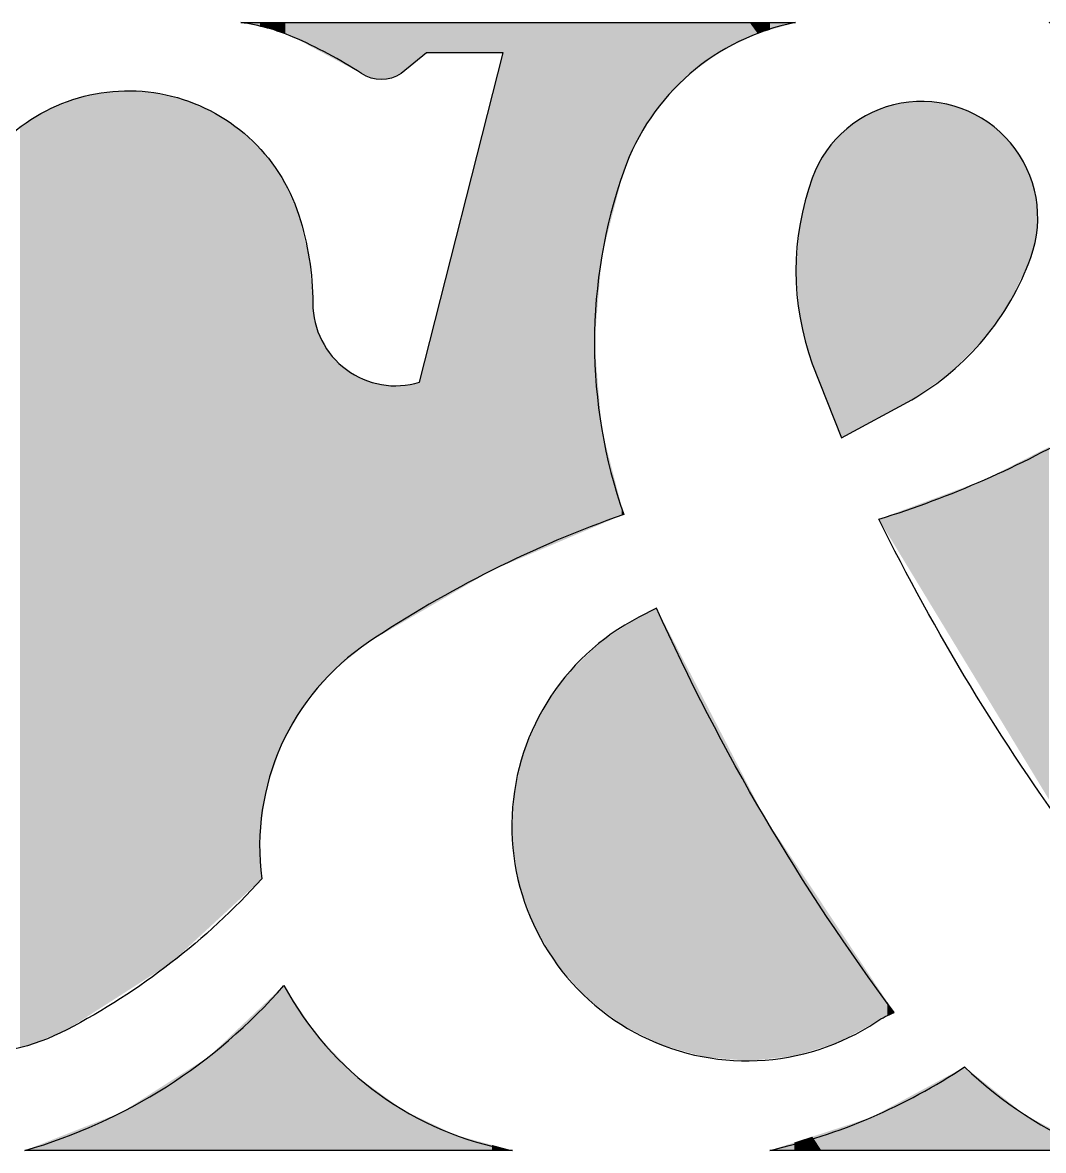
# Paper-space layout 'Layout1' of a CAD drawing. Extents: x 318 to 527, y 161 to 458.
# Drawn here: x 421.82 to 426.69, y 187.65 to 193.03 of the extents above; entities that cross this region are included whole.
import ezdxf
from ezdxf.enums import TextEntityAlignment as Align

# ---------------------------------------------------------------- set-up
doc = ezdxf.new("R2010")
doc.units = 0
doc.header["$LTSCALE"] = 10
doc.layers.get('0').update_dxf_attribs({"linetype": 'CONTINUOUS'})
doc.layers.add('ARQ-FLH', color=4, linetype='CONTINUOUS')
doc.styles.add('ARIAL', font='ARIAL.TTF')
doc.styles.add('ARIAL_BOLD', font='ARIALBD.TTF')
doc.styles.add('ROMANS', font='ROMANS.shx', dxfattribs={"width": 0.9})

# ---------------------------------------------------------------- blocks, each defined once
blk = doc.blocks.new('*U70')
at = {"layer": 'ARQ-FLH', "color": 251}
for points in [[(-104.5889, 32.3885), (-104.5937, 32.3895), (-104.5889, 32.3895)], [(-104.5889, 32.3885), (-104.5889, 32.3895), (-104.5032, 32.3707)], [(-104.5032, 32.3707), (-104.5889, 32.3895), (-104.5032, 32.3895)], [(-104.5032, 32.3707), (-104.5032, 32.3895), (-104.4945, 32.3689)], [(-104.4945, 32.3689), (-104.5032, 32.3895), (-104.4945, 32.3895)], [(-104.4945, 32.3689), (-104.4945, 32.3895), (-104.4736, 32.3646)], [(-104.4736, 32.3646), (-104.4945, 32.3895), (-104.4736, 32.3895)], [(-104.4736, 32.3646), (-104.4736, 32.3895), (-104.4718, 32.3642)], [(-104.4718, 32.3642), (-104.4736, 32.3895), (-104.4718, 32.3895)], [(-104.4718, 32.3642), (-104.4718, 32.3895), (-104.467, 32.3632)], [(-104.467, 32.3632), (-104.4718, 32.3895), (-104.467, 32.3895)], [(-104.467, 32.3632), (-104.467, 32.3895), (-104.4014, 32.3402)], [(-104.4014, 32.3402), (-104.467, 32.3895), (-104.4014, 32.3895)], [(-104.4014, 32.3402), (-104.4014, 32.3895), (-104.3891, 32.3359)], [(-104.3891, 32.3359), (-104.4014, 32.3895), (-104.3891, 32.3895)], [(-104.3891, 32.3359), (-104.3891, 32.3895), (-104.3821, 32.3335)], [(-104.3821, 32.3335), (-104.3891, 32.3895), (-104.3821, 32.3895)], [(-104.3821, 32.3335), (-104.3821, 32.3895), (-104.3449, 32.3205)], [(-104.3449, 32.3205), (-104.3821, 32.3895), (-104.3449, 32.3895)], [(-104.3449, 32.3205), (-104.3449, 32.3895), (-104.3178, 32.306)], [(-104.3178, 32.306), (-104.3449, 32.3895), (-104.3178, 32.3895)], [(-104.3178, 32.306), (-104.3178, 32.3895), (-104.2942, 32.2934)], [(-104.2942, 32.2934), (-104.3178, 32.3895), (-104.2942, 32.3895)], [(-104.2942, 32.2934), (-104.2942, 32.3895), (-104.2683, 32.2796)], [(-104.2683, 32.2796), (-104.2942, 32.3895), (-104.2683, 32.3895)], [(-104.2683, 32.2796), (-104.2683, 32.3895), (-104.2512, 32.2704)], [(-104.2512, 32.2704), (-104.2683, 32.3895), (-104.2512, 32.3895)], [(-104.2512, 32.2704), (-104.2512, 32.3895), (-104.2442, 32.2667)], [(-104.2442, 32.2667), (-104.2512, 32.3895), (-104.2442, 32.3895)], [(-104.2442, 32.2667), (-104.2442, 32.3895), (-104.2362, 32.2624)], [(-104.2362, 32.2624), (-104.2442, 32.3895), (-104.2362, 32.3895)], [(-104.2362, 32.2624), (-104.2362, 32.3895), (-104.2238, 32.2557)], [(-104.2238, 32.2557), (-104.2362, 32.3895), (-104.2238, 32.3895)], [(-104.2238, 32.2557), (-104.2238, 32.3895), (-104.1906, 32.238)], [(-104.1906, 32.238), (-104.2238, 32.3895), (-104.1906, 32.3895)], [(-104.1906, 32.238), (-104.1906, 32.3895), (-104.1541, 32.2185)], [(-104.1541, 32.2185), (-104.1906, 32.3895), (-104.1541, 32.3895)], [(-104.1541, 32.2185), (-104.1541, 32.3895), (-104.146, 32.2142)], [(-104.146, 32.2142), (-104.1541, 32.3895), (-104.146, 32.3895)], [(-104.146, 32.2142), (-104.146, 32.3895), (-104.0913, 32.1849)], [(-104.0913, 32.1849), (-104.146, 32.3895), (-104.0913, 32.3895)], [(-104.0913, 32.1849), (-104.0913, 32.3895), (-104.044, 32.1597)], [(-104.044, 32.1597), (-104.0913, 32.3895), (-104.044, 32.3895)], [(-104.044, 32.1597), (-104.044, 32.3895), (-104.0286, 32.1514)], [(-104.0286, 32.1514), (-104.044, 32.3895), (-104.0286, 32.3895)], [(-104.0286, 32.1514), (-104.0286, 32.3895), (-104.0189, 32.1462)], [(-104.0189, 32.1462), (-104.0286, 32.3895), (-104.0189, 32.3895)], [(-104.0189, 32.1462), (-104.0189, 32.3895), (-103.9896, 32.1309)], [(-103.9896, 32.1309), (-104.0189, 32.3895), (-103.9896, 32.3895)], [(-103.9896, 32.1309), (-103.9896, 32.3895), (-103.9858, 32.1298)], [(-103.9858, 32.1298), (-103.9896, 32.3895), (-103.9858, 32.3895)], [(-103.9858, 32.1298), (-103.9858, 32.3895), (-103.9599, 32.122)], [(-103.9599, 32.122), (-103.9858, 32.3895), (-103.9599, 32.3895)], [(-103.9599, 32.122), (-103.9599, 32.3895), (-103.9578, 32.1214)], [(-103.9578, 32.1214), (-103.9599, 32.3895), (-103.9578, 32.3895)], [(-103.9578, 32.1214), (-103.9578, 32.3895), (-103.9249, 32.1182)], [(-103.9249, 32.1182), (-103.9578, 32.3895), (-103.9249, 32.3895)], [(-103.9249, 32.1182), (-103.9249, 32.3895), (-103.8919, 32.1214)], [(-103.8919, 32.1214), (-103.9249, 32.3895), (-103.8919, 32.3895)], [(-103.8919, 32.1214), (-103.8919, 32.3895), (-103.8877, 32.1227)], [(-103.8877, 32.1227), (-103.8919, 32.3895), (-103.8877, 32.3895)], [(-103.8877, 32.1227), (-103.8877, 32.3895), (-103.8602, 32.1309)], [(-103.8602, 32.1309), (-103.8877, 32.3895), (-103.8602, 32.3895)], [(-103.8602, 32.1309), (-103.8602, 32.3895), (-103.8309, 32.1462)], [(-103.8309, 32.1462), (-103.8602, 32.3895), (-103.8309, 32.3895)], [(-103.8309, 32.1462), (-103.8309, 32.3895), (-103.8189, 32.1561)], [(-103.8189, 32.1561), (-103.8309, 32.3895), (-103.8189, 32.3895)], [(-103.8189, 32.1561), (-103.8189, 32.3895), (-103.8144, 32.1598)], [(-103.8144, 32.1598), (-103.8189, 32.3895), (-103.8144, 32.3895)], [(-103.8144, 32.1598), (-103.8144, 32.3895), (-103.7426, 32.2187)], [(-103.7426, 32.2187), (-103.8144, 32.3895), (-103.7426, 32.3895)], [(-103.7426, 32.2187), (-103.7426, 32.3895), (-103.7095, 32.2459)], [(-103.7095, 32.2459), (-103.7426, 32.3895), (-103.7095, 32.3895)], [(-103.7095, 32.2459), (-103.7095, 32.3895), (-103.5681, 32.2459)], [(-103.5681, 32.2459), (-103.7095, 32.3895), (-103.5681, 32.3895)], [(-103.5681, 32.2459), (-103.5681, 32.3895), (-103.397, 32.2459)], [(-103.397, 32.2459), (-103.5681, 32.3895), (-103.397, 32.3895)], [(-103.397, 32.2459), (-103.397, 32.3895), (-103.3444, 32.2459)], [(-103.3444, 32.2459), (-103.397, 32.3895), (-103.3444, 32.3895)], [(-103.3444, 29.8024), (-103.3444, 32.3895), (-103.3012, 29.8207)], [(-103.3012, 29.8207), (-103.3444, 32.3895), (-103.3012, 32.3895)], [(-103.3012, 29.8207), (-103.3012, 32.3895), (-103.2999, 29.8212)], [(-103.2999, 29.8212), (-103.3012, 32.3895), (-103.2999, 32.3895)], [(-103.2999, 29.8212), (-103.2999, 32.3895), (-103.2923, 29.8244)], [(-103.2923, 29.8244), (-103.2999, 32.3895), (-103.2923, 32.3895)], [(-103.2923, 29.8244), (-103.2923, 32.3895), (-103.2694, 29.8341)], [(-103.2694, 29.8341), (-103.2923, 32.3895), (-103.2694, 32.3895)], [(-103.2694, 29.8341), (-103.2694, 32.3895), (-103.2429, 29.8454)], [(-103.2429, 29.8454), (-103.2694, 32.3895), (-103.2429, 32.3895)], [(-103.2429, 29.8454), (-103.2429, 32.3895), (-103.198, 29.8643)], [(-103.198, 29.8643), (-103.2429, 32.3895), (-103.198, 32.3895)], [(-103.198, 29.8643), (-103.198, 32.3895), (-103.1549, 29.8826)], [(-103.1549, 29.8826), (-103.198, 32.3895), (-103.1549, 32.3895)], [(-103.1549, 29.8826), (-103.1549, 32.3895), (-103.0897, 29.9102)], [(-103.0897, 29.9102), (-103.1549, 32.3895), (-103.0897, 32.3895)], [(-103.0897, 29.9102), (-103.0897, 32.3895), (-103.0315, 29.9349)], [(-103.0315, 29.9349), (-103.0897, 32.3895), (-103.0315, 32.3895)], [(-103.0315, 29.9349), (-103.0315, 32.3895), (-102.9482, 29.9701)], [(-102.9482, 29.9701), (-103.0315, 32.3895), (-102.9482, 32.3895)], [(-102.9482, 29.9701), (-102.9482, 32.3895), (-102.9089, 29.9868)], [(-102.9089, 29.9868), (-102.9482, 32.3895), (-102.9089, 32.3895)], [(-102.9089, 30.8638), (-102.9089, 32.3895), (-102.8771, 31.2394)], [(-102.8771, 31.2394), (-102.9089, 32.3895), (-102.8771, 32.3895)], [(-102.8771, 31.2394), (-102.8771, 32.3895), (-102.8738, 31.2788)], [(-102.8738, 31.2788), (-102.8771, 32.3895), (-102.8738, 32.3895)], [(-102.8738, 31.2788), (-102.8738, 32.3895), (-102.779, 31.6457)], [(-102.779, 31.6457), (-102.8738, 32.3895), (-102.779, 32.3895)], [(-102.779, 31.6457), (-102.779, 32.3895), (-102.7696, 31.6819)], [(-102.7696, 31.6819), (-102.779, 32.3895), (-102.7696, 32.3895)], [(-102.7696, 31.6819), (-102.7696, 32.3895), (-102.6975, 31.8415)], [(-102.6975, 31.8415), (-102.7696, 32.3895), (-102.6975, 32.3895)], [(-102.6975, 31.8415), (-102.6975, 32.3895), (-102.6919, 31.8538)], [(-102.6919, 31.8538), (-102.6975, 32.3895), (-102.6919, 32.3895)], [(-102.6919, 31.8538), (-102.6919, 32.3895), (-102.6133, 31.9693)], [(-102.6133, 31.9693), (-102.6919, 32.3895), (-102.6133, 32.3895)], [(-102.6133, 31.9693), (-102.6133, 32.3895), (-102.5879, 32.0065)], [(-102.5879, 32.0065), (-102.6133, 32.3895), (-102.5879, 32.3895)], [(-102.5879, 32.0065), (-102.5879, 32.3895), (-102.5858, 32.0097)], [(-102.5858, 32.0097), (-102.5879, 32.3895), (-102.5858, 32.3895)], [(-102.5858, 32.0097), (-102.5858, 32.3895), (-102.4542, 32.1449)], [(-102.4542, 32.1449), (-102.5858, 32.3895), (-102.4542, 32.3895)], [(-102.4542, 32.1449), (-102.4542, 32.3895), (-102.3822, 32.197)], [(-102.3822, 32.197), (-102.4542, 32.3895), (-102.3822, 32.3895)], [(-102.3822, 32.197), (-102.3822, 32.3895), (-102.3013, 32.2554)], [(-102.3013, 32.2554), (-102.3822, 32.3895), (-102.3013, 32.3895)], [(-102.3013, 32.2554), (-102.3013, 32.3895), (-102.1692, 32.3195)], [(-102.1692, 32.3195), (-102.3013, 32.3895), (-102.1692, 32.3895)], [(-102.1692, 32.3195), (-102.1692, 32.3895), (-102.1316, 32.3377)], [(-102.1316, 32.3377), (-102.1692, 32.3895), (-102.1316, 32.3895)], [(-102.1316, 32.3377), (-102.1316, 32.3895), (-102.0992, 32.3469)], [(-102.0992, 32.3469), (-102.1316, 32.3895), (-102.0992, 32.3895)], [(-102.0992, 32.3469), (-102.0992, 32.3895), (-102.0729, 32.3544)], [(-102.0729, 32.3544), (-102.0992, 32.3895), (-102.0729, 32.3895)], [(-102.0729, 32.3544), (-102.0729, 32.3895), (-101.9567, 32.3876)], [(-101.9567, 32.3876), (-102.0729, 32.3895), (-101.9567, 32.3895)], [(-101.9567, 32.3876), (-101.9567, 32.3895), (-101.9502, 32.3895)], [(-103.3444, 29.8024), (-103.397, 32.0387), (-103.3444, 32.2459)], [(-105.3555, 27.6347), (-105.4235, 32.0086), (-105.3555, 32.0343)], [(-105.1953, 27.7375), (-105.3555, 32.0343), (-105.1953, 32.062)], [(-105.3555, 27.6347), (-105.3555, 32.0343), (-105.1953, 27.7375)], [(-105.1953, 27.7375), (-105.1953, 32.062), (-105.1637, 27.7577)], [(-105.1637, 27.7577), (-105.1953, 32.062), (-105.1637, 32.0613)], [(-105.1637, 27.7577), (-105.1637, 32.0613), (-105.0326, 27.8418)], [(-105.0326, 27.8418), (-105.1637, 32.0613), (-105.0326, 32.0587)], [(-105.0326, 27.8418), (-105.0326, 32.0587), (-104.9273, 27.9093)], [(-104.9273, 27.9093), (-105.0326, 32.0587), (-104.9273, 32.0362)], [(-104.9273, 27.9093), (-104.9273, 32.0362), (-104.8736, 27.959)], [(-104.8736, 27.959), (-104.9273, 32.0362), (-104.8736, 32.0247)], [(-103.397, 29.7801), (-103.5681, 31.3639), (-103.397, 32.0387)], [(-103.397, 29.7801), (-103.397, 32.0387), (-103.3444, 29.8024)], [(-105.5077, 27.5565), (-105.6033, 31.918), (-105.5077, 31.9768)], [(-105.4235, 27.5911), (-105.5077, 31.9768), (-105.4235, 32.0086)], [(-105.5077, 27.5565), (-105.5077, 31.9768), (-105.4235, 27.5911)], [(-105.4235, 27.5911), (-105.4235, 32.0086), (-105.3555, 27.6347)], [(-104.8736, 27.959), (-104.8736, 32.0247), (-104.7473, 28.0758)], [(-104.7473, 28.0758), (-104.8736, 32.0247), (-104.7473, 31.9711)], [(-101.5231, 30.5234), (-101.564, 31.9683), (-101.5231, 31.9851)], [(-101.5132, 30.5288), (-101.5231, 31.9851), (-101.5132, 31.9892)], [(-101.5231, 30.5234), (-101.5231, 31.9851), (-101.5132, 30.5288)], [(-101.48, 30.5469), (-101.5132, 31.9892), (-101.48, 31.9962)], [(-101.5132, 30.5288), (-101.5132, 31.9892), (-101.48, 30.5469)], [(-101.4131, 30.5832), (-101.48, 31.9962), (-101.4131, 32.0102)], [(-101.48, 30.5469), (-101.48, 31.9962), (-101.4131, 30.5832)], [(-101.3966, 30.5922), (-101.4131, 32.0102), (-101.3966, 32.0105)], [(-101.4131, 30.5832), (-101.4131, 32.0102), (-101.3966, 30.5922)], [(-101.3109, 30.6525), (-101.3966, 32.0105), (-101.3109, 32.0124)], [(-101.3966, 30.5922), (-101.3966, 32.0105), (-101.3109, 30.6525)], [(-101.3109, 30.6525), (-101.3109, 32.0124), (-101.2123, 30.722)], [(-101.2123, 30.722), (-101.3109, 32.0124), (-101.2123, 31.9961)], [(-101.2123, 30.722), (-101.2123, 31.9961), (-101.2101, 30.7242)], [(-101.2101, 30.7242), (-101.2123, 31.9961), (-101.2101, 31.9958)], [(-101.2101, 30.7242), (-101.2101, 31.9958), (-101.1448, 30.7898)], [(-101.1448, 30.7898), (-101.2101, 31.9958), (-101.1448, 31.9721)], [(-104.7473, 28.0758), (-104.7473, 31.9711), (-104.7239, 28.0974)], [(-104.7239, 28.0974), (-104.7473, 31.9711), (-104.7239, 31.9611)], [(-104.7239, 28.0974), (-104.7239, 31.9611), (-104.5937, 28.2178)], [(-104.5937, 28.2178), (-104.7239, 31.9611), (-104.5937, 31.8736)], [(-101.6077, 30.4774), (-101.6934, 31.8946), (-101.6077, 31.9503)], [(-101.5908, 30.4866), (-101.6077, 31.9503), (-101.5908, 31.9572)], [(-101.6077, 30.4774), (-101.6077, 31.9503), (-101.5908, 30.4866)], [(-101.564, 30.5012), (-101.5908, 31.9572), (-101.564, 31.9683)], [(-101.5908, 30.4866), (-101.5908, 31.9572), (-101.564, 30.5012)], [(-101.564, 30.5012), (-101.564, 31.9683), (-101.5231, 30.5234)], [(-101.1448, 30.7898), (-101.1448, 31.9721), (-101.114, 30.8208)], [(-101.114, 30.8208), (-101.1448, 31.9721), (-101.114, 31.9609)], [(-101.114, 30.8208), (-101.114, 31.9609), (-101.0533, 30.8817)], [(-101.0533, 30.8817), (-101.114, 31.9609), (-101.0533, 31.9251)], [(-101.0533, 30.8817), (-101.0533, 31.9251), (-101.0259, 30.921)], [(-101.0259, 30.921), (-101.0533, 31.9251), (-101.0259, 31.909)], [(-105.6231, 27.5131), (-105.6462, 31.8916), (-105.6231, 31.9058)], [(-105.6462, 27.5083), (-105.6462, 31.8916), (-105.6231, 27.5131)], [(-105.6033, 27.5172), (-105.6231, 31.9058), (-105.6033, 31.918)], [(-105.6231, 27.5131), (-105.6231, 31.9058), (-105.6033, 27.5172)], [(-105.6033, 27.5172), (-105.6033, 31.918), (-105.5077, 27.5565)], [(-104.5937, 28.2178), (-104.5937, 31.8736), (-104.5889, 28.2222)], [(-104.5889, 28.2222), (-104.5937, 31.8736), (-104.5889, 31.8703)], [(-104.5889, 28.2222), (-104.5889, 31.8703), (-104.5032, 28.3015)], [(-104.5032, 28.3015), (-104.5889, 31.8703), (-104.5032, 31.7851)], [(-101.6934, 30.4308), (-101.7309, 31.8589), (-101.6934, 31.8946)], [(-101.6934, 30.4308), (-101.6934, 31.8946), (-101.6077, 30.4774)], [(-101.0259, 30.921), (-101.0259, 31.909), (-100.9489, 31.0314)], [(-100.9489, 31.0314), (-101.0259, 31.909), (-100.9489, 31.8417)], [(-101.7675, 30.5029), (-101.8273, 31.7412), (-101.7675, 31.8241)], [(-101.7525, 30.465), (-101.7675, 31.8241), (-101.7525, 31.8384)], [(-101.7675, 30.5029), (-101.7675, 31.8241), (-101.7525, 30.465)], [(-101.7309, 30.4104), (-101.7525, 31.8384), (-101.7309, 31.8589)], [(-101.7525, 30.465), (-101.7525, 31.8384), (-101.7309, 30.4104)], [(-101.7309, 30.4104), (-101.7309, 31.8589), (-101.6934, 30.4308)], [(-100.9489, 31.0314), (-100.9489, 31.8417), (-100.9244, 31.0665)], [(-100.9244, 31.0665), (-100.9489, 31.8417), (-100.9244, 31.8107)], [(-104.5032, 28.5263), (-104.5032, 31.7851), (-104.4945, 28.5862)], [(-104.4945, 28.5862), (-104.5032, 31.7851), (-104.4945, 31.7764)], [(-104.4945, 28.5862), (-104.4945, 31.7764), (-104.4736, 28.7289)], [(-104.4736, 28.7289), (-104.4945, 31.7764), (-104.4736, 31.7556)], [(-100.9244, 31.0665), (-100.9244, 31.8107), (-100.8856, 31.1501)], [(-100.8856, 31.1501), (-100.9244, 31.8107), (-100.8856, 31.7615)], [(-100.8856, 31.1501), (-100.8856, 31.7615), (-100.8591, 31.2071)], [(-100.8591, 31.2071), (-100.8856, 31.7615), (-100.8591, 31.711)], [(-104.4736, 28.7289), (-104.4736, 31.7556), (-104.4718, 28.741)], [(-104.4718, 28.741), (-104.4736, 31.7556), (-104.4718, 31.753)], [(-104.4718, 28.741), (-104.4718, 31.753), (-104.467, 28.7551)], [(-104.467, 28.7551), (-104.4718, 31.753), (-104.467, 31.7459)], [(-104.467, 28.7551), (-104.467, 31.7459), (-104.4014, 28.9462)], [(-104.4014, 28.9462), (-104.467, 31.7459), (-104.4014, 31.6494)], [(-101.8273, 30.6541), (-101.8709, 31.6487), (-101.8273, 31.7412)], [(-101.8273, 30.6541), (-101.8273, 31.7412), (-101.7675, 30.5029)], [(-100.8591, 31.2071), (-100.8591, 31.711), (-100.838, 31.2523)], [(-100.838, 31.2523), (-100.8591, 31.711), (-100.838, 31.671)], [(-100.838, 31.2523), (-100.838, 31.671), (-100.8294, 31.2709)], [(-100.8294, 31.2709), (-100.838, 31.671), (-100.8294, 31.643)], [(-104.4014, 28.9462), (-104.4014, 31.6494), (-104.3891, 28.9679)], [(-104.3891, 28.9679), (-104.4014, 31.6494), (-104.3891, 31.6313)], [(-104.3891, 28.9679), (-104.3891, 31.6313), (-104.3821, 28.98)], [(-104.3821, 28.98), (-104.3891, 31.6313), (-104.3821, 31.6211)], [(-104.3821, 28.98), (-104.3821, 31.6211), (-104.3449, 29.0456)], [(-104.3449, 29.0456), (-104.3821, 31.6211), (-104.3449, 31.5347)], [(-101.8709, 30.7643), (-101.9291, 31.431), (-101.8709, 31.6487)], [(-101.8709, 30.7643), (-101.8709, 31.6487), (-101.8273, 30.6541)], [(-100.8294, 31.2709), (-100.8294, 31.643), (-100.808, 31.353)], [(-100.808, 31.353), (-100.8294, 31.643), (-100.808, 31.5733)], [(-100.808, 31.353), (-100.808, 31.5733), (-100.8036, 31.3698)], [(-100.8036, 31.3698), (-100.808, 31.5733), (-100.8036, 31.535)], [(-104.3449, 29.0456), (-104.3449, 31.5347), (-104.3178, 29.0933)], [(-104.3178, 29.0933), (-104.3449, 31.5347), (-104.3178, 31.4717)], [(-100.8036, 31.3698), (-100.8036, 31.535), (-100.7963, 31.4717)], [(-104.3178, 29.0933), (-104.3178, 31.4717), (-104.2942, 29.1349)], [(-104.2942, 29.1349), (-104.3178, 31.4717), (-104.2942, 31.3728)], [(-101.9291, 30.982), (-101.9486, 31.2065), (-101.9291, 31.431)], [(-101.9291, 30.982), (-101.9291, 31.431), (-101.8709, 30.7643)], [(-104.2942, 29.1349), (-104.2942, 31.3728), (-104.2683, 29.1655)], [(-104.2683, 29.1655), (-104.2942, 31.3728), (-104.2683, 31.2644)], [(-103.5681, 29.6805), (-103.7095, 30.8063), (-103.5681, 31.3639)], [(-103.5681, 29.6805), (-103.5681, 31.3639), (-103.397, 29.7801)], [(-104.2683, 29.1655), (-104.2683, 31.2644), (-104.2512, 29.1857)], [(-104.2512, 29.1857), (-104.2683, 31.2644), (-104.2512, 31.0518)], [(-104.2512, 29.1857), (-104.2512, 31.0518), (-104.2442, 29.194)], [(-104.2442, 29.194), (-104.2512, 31.0518), (-104.2442, 30.9789)], [(-104.2442, 29.194), (-104.2442, 30.9789), (-104.2362, 29.2035)], [(-104.2362, 29.2035), (-104.2442, 30.9789), (-104.2362, 30.9513)], [(-104.2362, 29.2035), (-104.2362, 30.9513), (-104.2238, 29.2182)], [(-104.2238, 29.2182), (-104.2362, 30.9513), (-104.2238, 30.9085)], [(-104.2238, 29.2182), (-104.2238, 30.9085), (-104.1906, 29.2573)], [(-104.1906, 29.2573), (-104.2238, 30.9085), (-104.1906, 30.8431)], [(-102.9089, 29.9868), (-102.9089, 30.8638), (-102.8771, 30.0002)], [(-102.8771, 30.0002), (-102.9089, 30.8638), (-102.8771, 30.4883)], [(-104.1906, 29.2573), (-104.1906, 30.8431), (-104.1541, 29.3005)], [(-104.1541, 29.3005), (-104.1906, 30.8431), (-104.1541, 30.7955)], [(-104.1541, 29.3005), (-104.1541, 30.7955), (-104.146, 29.3071)], [(-104.146, 29.3071), (-104.1541, 30.7955), (-104.146, 30.7849)], [(-103.7095, 29.5982), (-103.7426, 30.6759), (-103.7095, 30.8063)], [(-103.7095, 29.5982), (-103.7095, 30.8063), (-103.5681, 29.6805)], [(-104.146, 29.3071), (-104.146, 30.7849), (-104.0913, 29.3516)], [(-104.0913, 29.3516), (-104.146, 30.7849), (-104.0913, 30.7361)], [(-104.0913, 29.3516), (-104.0913, 30.7361), (-104.044, 29.3901)], [(-104.044, 29.3901), (-104.0913, 30.7361), (-104.044, 30.7075)], [(-104.044, 29.3901), (-104.044, 30.7075), (-104.0286, 29.4026)], [(-104.0286, 29.4026), (-104.044, 30.7075), (-104.0286, 30.6982)], [(-104.0286, 29.4026), (-104.0286, 30.6982), (-104.0189, 29.4105)], [(-104.0189, 29.4105), (-104.0286, 30.6982), (-104.0189, 30.6946)], [(-104.0189, 29.4105), (-104.0189, 30.6946), (-103.9896, 29.4344)], [(-103.9896, 29.4344), (-104.0189, 30.6946), (-103.9896, 30.6836)], [(-103.9896, 29.4344), (-103.9896, 30.6836), (-103.9858, 29.4374)], [(-103.9858, 29.4374), (-103.9896, 30.6836), (-103.9858, 30.6822)], [(-103.9858, 29.4374), (-103.9858, 30.6822), (-103.9599, 29.4525)], [(-103.9599, 29.4525), (-103.9858, 30.6822), (-103.9599, 30.6725)], [(-103.9599, 29.4525), (-103.9599, 30.6725), (-103.9578, 29.4537)], [(-103.9578, 29.4537), (-103.9599, 30.6725), (-103.9578, 30.6722)], [(-103.9578, 29.4537), (-103.9578, 30.6722), (-103.9249, 29.4729)], [(-103.9249, 29.4729), (-103.9578, 30.6722), (-103.9249, 30.6665)], [(-103.9249, 29.4729), (-103.9249, 30.6665), (-103.8919, 29.4921)], [(-103.8919, 29.4921), (-103.9249, 30.6665), (-103.8919, 30.6608)], [(-103.8919, 29.4921), (-103.8919, 30.6608), (-103.8877, 29.4945)], [(-103.8877, 29.4945), (-103.8919, 30.6608), (-103.8877, 30.6601)], [(-103.8602, 29.5105), (-103.8877, 30.6601), (-103.8602, 30.6605)], [(-103.8877, 29.4945), (-103.8877, 30.6601), (-103.8602, 29.5105)], [(-103.8309, 29.5276), (-103.8602, 30.6605), (-103.8309, 30.6609)], [(-103.8602, 29.5105), (-103.8602, 30.6605), (-103.8309, 29.5276)], [(-103.8189, 29.5346), (-103.8309, 30.6609), (-103.8189, 30.6611)], [(-103.8309, 29.5276), (-103.8309, 30.6609), (-103.8189, 29.5346)], [(-103.8144, 29.5372), (-103.8189, 30.6611), (-103.8144, 30.6612)], [(-103.8189, 29.5346), (-103.8189, 30.6611), (-103.8144, 29.5372)], [(-103.7426, 29.579), (-103.8144, 30.6612), (-103.7426, 30.6759)], [(-103.8144, 29.5372), (-103.8144, 30.6612), (-103.7426, 29.579)], [(-103.7426, 29.579), (-103.7426, 30.6759), (-103.7095, 29.5982)], [(-102.8771, 30.0002), (-102.8771, 30.4883), (-102.8738, 30.0016)], [(-102.8738, 30.0016), (-102.8771, 30.4883), (-102.8738, 30.4489)], [(-102.8738, 30.0016), (-102.8738, 30.4489), (-102.779, 30.0418)], [(-102.779, 30.0418), (-102.8738, 30.4489), (-102.779, 30.082)], [(-102.779, 30.0418), (-102.779, 30.082), (-102.7696, 30.0458)], [(-102.6975, 27.5733), (-102.7696, 29.5101), (-102.6975, 29.5565)], [(-102.6919, 27.5705), (-102.6975, 29.5565), (-102.6919, 29.5594)], [(-102.6975, 27.5733), (-102.6975, 29.5565), (-102.6919, 27.5705)], [(-102.6133, 27.531), (-102.6919, 29.5594), (-102.6133, 29.6001)], [(-102.6919, 27.5705), (-102.6919, 29.5594), (-102.6133, 27.531)], [(-102.6133, 27.531), (-102.6133, 29.6001), (-102.5879, 27.5183)], [(-102.5879, 27.5183), (-102.6133, 29.6001), (-102.5879, 29.5511)], [(-102.779, 27.6142), (-102.8738, 29.4428), (-102.779, 29.504)], [(-102.7696, 27.6095), (-102.779, 29.504), (-102.7696, 29.5101)], [(-102.779, 27.6142), (-102.779, 29.504), (-102.7696, 27.6095)], [(-102.7696, 27.6095), (-102.7696, 29.5101), (-102.6975, 27.5733)], [(-102.5879, 27.5183), (-102.5879, 29.5511), (-102.5858, 27.5177)], [(-102.5858, 27.5177), (-102.5879, 29.5511), (-102.5858, 29.5469)], [(-102.5858, 27.5177), (-102.5858, 29.5469), (-102.4542, 27.4807)], [(-102.4542, 27.4807), (-102.5858, 29.5469), (-102.4542, 29.2925)], [(-102.9089, 27.7144), (-102.9482, 29.3726), (-102.9089, 29.4103)], [(-102.8771, 27.6899), (-102.9089, 29.4103), (-102.8771, 29.4407)], [(-102.9089, 27.7144), (-102.9089, 29.4103), (-102.8771, 27.6899)], [(-102.8738, 27.6873), (-102.8771, 29.4407), (-102.8738, 29.4428)], [(-102.8771, 27.6899), (-102.8771, 29.4407), (-102.8738, 27.6873)], [(-102.8738, 27.6873), (-102.8738, 29.4428), (-102.779, 27.6142)], [(-102.9482, 27.7447), (-103.0315, 29.2928), (-102.9482, 29.3726)], [(-102.9482, 27.7447), (-102.9482, 29.3726), (-102.9089, 27.7144)], [(-103.0315, 27.839), (-103.0897, 29.2105), (-103.0315, 29.2928)], [(-103.0315, 27.839), (-103.0315, 29.2928), (-102.9482, 27.7447)], [(-102.4542, 27.4807), (-102.4542, 29.2925), (-102.3822, 27.4604)], [(-102.3822, 27.4604), (-102.4542, 29.2925), (-102.3822, 29.1531)], [(-103.0897, 27.905), (-103.1549, 29.1183), (-103.0897, 29.2105)], [(-103.0897, 27.905), (-103.0897, 29.2105), (-103.0315, 27.839)], [(-102.3822, 27.4604), (-102.3822, 29.1531), (-102.3013, 27.4537)], [(-102.3013, 27.4537), (-102.3822, 29.1531), (-102.3013, 28.9966)], [(-103.1549, 28.0159), (-103.198, 29.0228), (-103.1549, 29.1183)], [(-103.1549, 28.0159), (-103.1549, 29.1183), (-103.0897, 27.905)], [(-103.198, 28.0892), (-103.2429, 28.9235), (-103.198, 29.0228)], [(-103.198, 28.0892), (-103.198, 29.0228), (-103.1549, 28.0159)], [(-102.3013, 27.4537), (-102.3013, 28.9966), (-102.1692, 27.4427)], [(-102.1692, 27.4427), (-102.3013, 28.9966), (-102.1692, 28.741)], [(-103.2429, 28.2158), (-103.2694, 28.8118), (-103.2429, 28.9235)], [(-103.2429, 28.2158), (-103.2429, 28.9235), (-103.198, 28.0892)], [(-103.2694, 28.2907), (-103.2923, 28.7156), (-103.2694, 28.8118)], [(-103.2694, 28.2907), (-103.2694, 28.8118), (-103.2429, 28.2158)], [(-103.2923, 28.4425), (-103.2999, 28.533), (-103.2923, 28.7156)], [(-103.2923, 28.4425), (-103.2923, 28.7156), (-103.2694, 28.2907)], [(-102.1692, 27.4427), (-102.1692, 28.741), (-102.1316, 27.4468)], [(-102.1316, 27.4468), (-102.1692, 28.741), (-102.1316, 28.6683)], [(-102.1316, 27.4468), (-102.1316, 28.6683), (-102.0992, 27.4503)], [(-102.0992, 27.4503), (-102.1316, 28.6683), (-102.0992, 28.6056)], [(-102.0992, 27.4503), (-102.0992, 28.6056), (-102.0729, 27.4532)], [(-102.0729, 27.4532), (-102.0992, 28.6056), (-102.0729, 28.566)], [(-102.0729, 27.4532), (-102.0729, 28.566), (-101.9567, 27.4658)], [(-101.9567, 27.4658), (-102.0729, 28.566), (-101.9567, 28.391)], [(-104.5032, 28.3015), (-104.5032, 28.5263), (-104.4945, 28.3096)], [(-103.2999, 28.4934), (-103.3012, 28.502), (-103.2999, 28.533)], [(-103.2999, 28.4934), (-103.2999, 28.533), (-103.2923, 28.4425)], [(-101.9567, 27.4658), (-101.9567, 28.391), (-101.9502, 27.4678)], [(-101.9502, 27.4678), (-101.9567, 28.391), (-101.9502, 28.3813)], [(-101.9502, 27.4678), (-101.9502, 28.3813), (-101.9486, 27.4683)], [(-101.9486, 27.4683), (-101.9502, 28.3813), (-101.9486, 28.3789)], [(-101.9486, 27.4683), (-101.9486, 28.3789), (-101.9291, 27.4743)], [(-101.9291, 27.4743), (-101.9486, 28.3789), (-101.9291, 28.3494)], [(-101.9291, 27.4743), (-101.9291, 28.3494), (-101.8709, 27.4923)], [(-101.8709, 27.4923), (-101.9291, 28.3494), (-101.8709, 28.2618)], [(-101.8709, 27.4923), (-101.8709, 28.2618), (-101.8273, 27.5057)], [(-101.8273, 27.5057), (-101.8709, 28.2618), (-101.8273, 28.1961)], [(-101.8273, 27.5057), (-101.8273, 28.1961), (-101.7675, 27.5242)], [(-101.7675, 27.5242), (-101.8273, 28.1961), (-101.7675, 28.106)], [(-101.7675, 27.5242), (-101.7675, 28.106), (-101.7525, 27.5289)], [(-101.7525, 27.5289), (-101.7675, 28.106), (-101.7525, 28.0834)], [(-101.7525, 27.5289), (-101.7525, 28.0834), (-101.7309, 27.5404)], [(-101.7309, 27.5404), (-101.7525, 28.0834), (-101.7309, 28.0509)], [(-101.7309, 27.5404), (-101.7309, 28.0509), (-101.6934, 27.5604)], [(-101.6934, 27.5604), (-101.7309, 28.0509), (-101.6934, 27.9945)], [(-101.6934, 27.5604), (-101.6934, 27.9945), (-101.6077, 27.6062)], [(-101.6077, 27.6062), (-101.6934, 27.9945), (-101.6077, 27.8654)], [(-101.6077, 27.6062), (-101.6077, 27.8654), (-101.5908, 27.6152)], [(-101.5908, 27.6152), (-101.6077, 27.8654), (-101.5908, 27.84)], [(-101.5908, 27.6152), (-101.5908, 27.84), (-101.564, 27.6296)], [(-101.564, 27.6296), (-101.5908, 27.84), (-101.564, 27.7995)], [(-104.4014, 27.0159), (-104.467, 27.7283), (-104.4014, 27.7906)], [(-104.3891, 27.0159), (-104.4014, 27.7906), (-104.3891, 27.8022)], [(-104.4014, 27.0159), (-104.4014, 27.7906), (-104.3891, 27.0159)], [(-104.3891, 27.0159), (-104.3891, 27.8022), (-104.3821, 27.0159)], [(-104.3821, 27.0159), (-104.3891, 27.8022), (-104.3821, 27.7917)], [(-104.3821, 27.0159), (-104.3821, 27.7917), (-104.3449, 27.0159)], [(-104.3449, 27.0159), (-104.3821, 27.7917), (-104.3449, 27.7353)], [(-101.564, 27.6296), (-101.564, 27.7995), (-101.5231, 27.6536)], [(-101.5231, 27.6536), (-101.564, 27.7995), (-101.5231, 27.738)], [(-104.467, 27.0159), (-104.4718, 27.7237), (-104.467, 27.7283)], [(-104.467, 27.0159), (-104.467, 27.7283), (-104.4014, 27.0159)], [(-104.3449, 27.0159), (-104.3449, 27.7353), (-104.3178, 27.0159)], [(-104.3178, 27.0159), (-104.3449, 27.7353), (-104.3178, 27.6942)], [(-101.5231, 27.6536), (-101.5231, 27.738), (-101.5132, 27.658)], [(-101.5132, 27.658), (-101.5231, 27.738), (-101.5132, 27.7231)], [(-104.5032, 27.0159), (-104.5889, 27.6126), (-104.5032, 27.6939)], [(-104.4945, 27.0159), (-104.5032, 27.6939), (-104.4945, 27.7022)], [(-104.5032, 27.0159), (-104.5032, 27.6939), (-104.4945, 27.0159)], [(-104.4736, 27.0159), (-104.4945, 27.7022), (-104.4736, 27.722)], [(-104.4945, 27.0159), (-104.4945, 27.7022), (-104.4736, 27.0159)], [(-104.4718, 27.0159), (-104.4736, 27.722), (-104.4718, 27.7237)], [(-104.4736, 27.0159), (-104.4736, 27.722), (-104.4718, 27.0159)], [(-104.4718, 27.0159), (-104.4718, 27.7237), (-104.467, 27.0159)], [(-104.3178, 27.0159), (-104.3178, 27.6942), (-104.2942, 27.0159)], [(-104.2942, 27.0159), (-104.3178, 27.6942), (-104.2942, 27.6584)], [(-101.5132, 27.658), (-101.5132, 27.7231), (-101.48, 27.673)], [(-104.2942, 27.0159), (-104.2942, 27.6584), (-104.2683, 27.0159)], [(-104.2683, 27.0159), (-104.2942, 27.6584), (-104.2683, 27.6192)], [(-104.5937, 27.0159), (-104.7239, 27.4846), (-104.5937, 27.6081)], [(-104.5889, 27.0159), (-104.5937, 27.6081), (-104.5889, 27.6126)], [(-104.5937, 27.0159), (-104.5937, 27.6081), (-104.5889, 27.0159)], [(-104.5889, 27.0159), (-104.5889, 27.6126), (-104.5032, 27.0159)], [(-104.2683, 27.0159), (-104.2683, 27.6192), (-104.2512, 27.0159)], [(-104.2512, 27.0159), (-104.2683, 27.6192), (-104.2512, 27.5932)], [(-104.2512, 27.0159), (-104.2512, 27.5932), (-104.2442, 27.0159)], [(-104.2442, 27.0159), (-104.2512, 27.5932), (-104.2442, 27.5825)], [(-104.2442, 27.0159), (-104.2442, 27.5825), (-104.2362, 27.0159)], [(-104.2362, 27.0159), (-104.2442, 27.5825), (-104.2362, 27.5704)], [(-104.2362, 27.0159), (-104.2362, 27.5704), (-104.2238, 27.0159)], [(-104.2238, 27.0159), (-104.2362, 27.5704), (-104.2238, 27.5574)], [(-104.2238, 27.0159), (-104.2238, 27.5574), (-104.1906, 27.0159)], [(-104.1906, 27.0159), (-104.2238, 27.5574), (-104.1906, 27.5229)], [(-104.1906, 27.0159), (-104.1906, 27.5229), (-104.1541, 27.0159)], [(-104.1541, 27.0159), (-104.1906, 27.5229), (-104.1541, 27.4847)], [(-104.7473, 27.0159), (-104.8736, 27.3819), (-104.7473, 27.4624)], [(-104.7239, 27.0159), (-104.7473, 27.4624), (-104.7239, 27.4846)], [(-104.7473, 27.0159), (-104.7473, 27.4624), (-104.7239, 27.0159)], [(-104.7239, 27.0159), (-104.7239, 27.4846), (-104.5937, 27.0159)], [(-104.1541, 27.0159), (-104.1541, 27.4847), (-104.146, 27.0159)], [(-104.146, 27.0159), (-104.1541, 27.4847), (-104.146, 27.4763)], [(-104.146, 27.0159), (-104.146, 27.4763), (-104.0913, 27.0159)], [(-104.0913, 27.0159), (-104.146, 27.4763), (-104.0913, 27.4193)], [(-104.0913, 27.0159), (-104.0913, 27.4193), (-104.044, 27.0159)], [(-104.044, 27.0159), (-104.0913, 27.4193), (-104.044, 27.3699)], [(-101.1448, 27.0159), (-101.2101, 27.3787), (-101.1448, 27.414)], [(-101.1448, 27.0159), (-101.1448, 27.414), (-101.114, 27.0159)], [(-101.114, 27.0159), (-101.1448, 27.414), (-101.114, 27.3895)], [(-104.8736, 27.0159), (-104.9273, 27.3477), (-104.8736, 27.3819)], [(-104.8736, 27.0159), (-104.8736, 27.3819), (-104.7473, 27.0159)], [(-104.044, 27.0159), (-104.044, 27.3699), (-104.0286, 27.0159)], [(-104.0286, 27.0159), (-104.044, 27.3699), (-104.0286, 27.3588)], [(-104.0286, 27.0159), (-104.0286, 27.3588), (-104.0189, 27.0159)], [(-104.0189, 27.0159), (-104.0286, 27.3588), (-104.0189, 27.3518)], [(-104.0189, 27.0159), (-104.0189, 27.3518), (-103.9896, 27.0159)], [(-103.9896, 27.0159), (-104.0189, 27.3518), (-103.9896, 27.3306)], [(-101.2123, 27.0159), (-101.3109, 27.3242), (-101.2123, 27.3775)], [(-101.2101, 27.0159), (-101.2123, 27.3775), (-101.2101, 27.3787)], [(-101.2123, 27.0159), (-101.2123, 27.3775), (-101.2101, 27.0159)], [(-101.2101, 27.0159), (-101.2101, 27.3787), (-101.1448, 27.0159)], [(-101.114, 27.0159), (-101.114, 27.3895), (-101.0533, 27.0159)], [(-101.0533, 27.0159), (-101.114, 27.3895), (-101.0533, 27.3412)], [(-104.9273, 27.0159), (-105.0326, 27.2805), (-104.9273, 27.3477)], [(-104.9273, 27.0159), (-104.9273, 27.3477), (-104.8736, 27.0159)], [(-103.9896, 27.0159), (-103.9896, 27.3306), (-103.9858, 27.0159)], [(-103.9858, 27.0159), (-103.9896, 27.3306), (-103.9858, 27.3279)], [(-103.9858, 27.0159), (-103.9858, 27.3279), (-103.9599, 27.0159)], [(-103.9599, 27.0159), (-103.9858, 27.3279), (-103.9599, 27.3092)], [(-103.9599, 27.0159), (-103.9599, 27.3092), (-103.9578, 27.0159)], [(-103.9578, 27.0159), (-103.9599, 27.3092), (-103.9578, 27.3077)], [(-103.9578, 27.0159), (-103.9578, 27.3077), (-103.9249, 27.0159)], [(-103.9249, 27.0159), (-103.9578, 27.3077), (-103.9249, 27.2839)], [(-101.3109, 27.0159), (-101.3966, 27.278), (-101.3109, 27.3242)], [(-101.3109, 27.0159), (-101.3109, 27.3242), (-101.2123, 27.0159)], [(-101.0533, 27.0159), (-101.0533, 27.3412), (-101.0259, 27.0159)], [(-101.0259, 27.0159), (-101.0533, 27.3412), (-101.0259, 27.3193)], [(-101.0259, 27.0159), (-101.0259, 27.3193), (-100.9489, 27.0159)], [(-100.9489, 27.0159), (-101.0259, 27.3193), (-100.9489, 27.258)], [(-105.0326, 27.0159), (-105.1637, 27.197), (-105.0326, 27.2805)], [(-105.0326, 27.0159), (-105.0326, 27.2805), (-104.9273, 27.0159)], [(-103.9249, 27.0159), (-103.9249, 27.2839), (-103.8919, 27.0159)], [(-103.8919, 27.0159), (-103.9249, 27.2839), (-103.8919, 27.2601)], [(-103.8919, 27.0159), (-103.8919, 27.2601), (-103.8877, 27.0159)], [(-103.8877, 27.0159), (-103.8919, 27.2601), (-103.8877, 27.257)], [(-103.8877, 27.0159), (-103.8877, 27.257), (-103.8602, 27.0159)], [(-103.8602, 27.0159), (-103.8877, 27.257), (-103.8602, 27.2372)], [(-101.4131, 27.0159), (-101.48, 27.2329), (-101.4131, 27.269)], [(-101.3966, 27.0159), (-101.4131, 27.269), (-101.3966, 27.278)], [(-101.4131, 27.0159), (-101.4131, 27.269), (-101.3966, 27.0159)], [(-101.3966, 27.0159), (-101.3966, 27.278), (-101.3109, 27.0159)], [(-100.9489, 27.0159), (-100.9489, 27.258), (-100.9244, 27.0159)], [(-100.9244, 27.0159), (-100.9489, 27.258), (-100.9244, 27.2384)], [(-105.1637, 27.0159), (-105.1953, 27.1846), (-105.1637, 27.197)], [(-105.1637, 27.0159), (-105.1637, 27.197), (-105.0326, 27.0159)], [(-103.8602, 27.0159), (-103.8602, 27.2372), (-103.8309, 27.0159)], [(-103.8309, 27.0159), (-103.8602, 27.2372), (-103.8309, 27.216)], [(-103.8309, 27.0159), (-103.8309, 27.216), (-103.8189, 27.0159)], [(-103.8189, 27.0159), (-103.8309, 27.216), (-103.8189, 27.2073)], [(-103.8189, 27.0159), (-103.8189, 27.2073), (-103.8144, 27.0159)], [(-103.8144, 27.0159), (-103.8189, 27.2073), (-103.8144, 27.2052)], [(-103.8144, 27.0159), (-103.8144, 27.2052), (-103.7426, 27.0159)], [(-103.7426, 27.0159), (-103.8144, 27.2052), (-103.7426, 27.171)], [(-101.5231, 27.0159), (-101.564, 27.1875), (-101.5231, 27.2096)], [(-101.5132, 27.0159), (-101.5231, 27.2096), (-101.5132, 27.2149)], [(-101.5231, 27.0159), (-101.5231, 27.2096), (-101.5132, 27.0159)], [(-101.48, 27.0159), (-101.5132, 27.2149), (-101.48, 27.2329)], [(-101.5132, 27.0159), (-101.5132, 27.2149), (-101.48, 27.0159)], [(-101.48, 27.0159), (-101.48, 27.2329), (-101.4131, 27.0159)], [(-100.9244, 27.0159), (-100.9244, 27.2384), (-100.8856, 27.0159)], [(-100.8856, 27.0159), (-100.9244, 27.2384), (-100.8856, 27.2075)], [(-100.8856, 27.0159), (-100.8856, 27.2075), (-100.8591, 27.0159)], [(-100.8591, 27.0159), (-100.8856, 27.2075), (-100.8591, 27.1864)], [(-105.1953, 27.0159), (-105.3555, 27.1214), (-105.1953, 27.1846)], [(-105.1953, 27.0159), (-105.1953, 27.1846), (-105.1637, 27.0159)], [(-103.7426, 27.0159), (-103.7426, 27.171), (-103.7095, 27.0159)], [(-103.7095, 27.0159), (-103.7426, 27.171), (-103.7095, 27.1553)], [(-103.7095, 27.0159), (-103.7095, 27.1553), (-103.5681, 27.0159)], [(-103.5681, 27.0159), (-103.7095, 27.1553), (-103.5681, 27.088)], [(-101.6934, 27.0159), (-101.7309, 27.1273), (-101.6934, 27.1395)], [(-101.6077, 27.0159), (-101.6934, 27.1395), (-101.6077, 27.1675)], [(-101.6934, 27.0159), (-101.6934, 27.1395), (-101.6077, 27.0159)], [(-101.5908, 27.0159), (-101.6077, 27.1675), (-101.5908, 27.173)], [(-101.6077, 27.0159), (-101.6077, 27.1675), (-101.5908, 27.0159)], [(-101.564, 27.0159), (-101.5908, 27.173), (-101.564, 27.1875)], [(-101.5908, 27.0159), (-101.5908, 27.173), (-101.564, 27.0159)], [(-101.564, 27.0159), (-101.564, 27.1875), (-101.5231, 27.0159)], [(-100.8591, 27.0159), (-100.8591, 27.1864), (-100.838, 27.0159)], [(-100.838, 27.0159), (-100.8591, 27.1864), (-100.838, 27.1753)], [(-100.838, 27.0159), (-100.838, 27.1753), (-100.8294, 27.0159)], [(-100.8294, 27.0159), (-100.838, 27.1753), (-100.8294, 27.1707)], [(-100.8294, 27.0159), (-100.8294, 27.1707), (-100.808, 27.0159)], [(-100.808, 27.0159), (-100.8294, 27.1707), (-100.808, 27.1594)], [(-100.808, 27.0159), (-100.808, 27.1594), (-100.8036, 27.0159)], [(-100.8036, 27.0159), (-100.808, 27.1594), (-100.8036, 27.1571)], [(-100.8036, 27.0159), (-100.8036, 27.1571), (-100.7963, 27.0159)], [(-100.7963, 27.0159), (-100.8036, 27.1571), (-100.7963, 27.1533)], [(-100.7963, 27.0159), (-100.7963, 27.1533), (-100.536, 27.0159)], [(-105.4235, 27.0159), (-105.5077, 27.0614), (-105.4235, 27.0946)], [(-105.3555, 27.0159), (-105.4235, 27.0946), (-105.3555, 27.1214)], [(-105.4235, 27.0159), (-105.4235, 27.0946), (-105.3555, 27.0159)], [(-105.3555, 27.0159), (-105.3555, 27.1214), (-105.1953, 27.0159)], [(-103.5681, 27.0159), (-103.5681, 27.088), (-103.397, 27.0159)], [(-103.397, 27.0159), (-103.5681, 27.088), (-103.397, 27.042)], [(-101.8273, 27.0159), (-101.8709, 27.0817), (-101.8273, 27.0959)], [(-101.7675, 27.0159), (-101.8273, 27.0959), (-101.7675, 27.1154)], [(-101.8273, 27.0159), (-101.8273, 27.0959), (-101.7675, 27.0159)], [(-101.7525, 27.0159), (-101.7675, 27.1154), (-101.7525, 27.1203)], [(-101.7675, 27.0159), (-101.7675, 27.1154), (-101.7525, 27.0159)], [(-101.7309, 27.0159), (-101.7525, 27.1203), (-101.7309, 27.1273)], [(-101.7525, 27.0159), (-101.7525, 27.1203), (-101.7309, 27.0159)], [(-101.7309, 27.0159), (-101.7309, 27.1273), (-101.6934, 27.0159)], [(-105.5077, 27.0159), (-105.6033, 27.0237), (-105.5077, 27.0614)], [(-105.5077, 27.0159), (-105.5077, 27.0614), (-105.4235, 27.0159)], [(-103.397, 27.0159), (-103.397, 27.042), (-103.3444, 27.0159)], [(-103.3444, 27.0159), (-103.397, 27.042), (-103.3444, 27.0278)], [(-101.9567, 27.0159), (-102.0729, 27.0159), (-101.9567, 27.0537)], [(-101.9502, 27.0159), (-101.9567, 27.0537), (-101.9502, 27.0558)], [(-101.9567, 27.0159), (-101.9567, 27.0537), (-101.9502, 27.0159)], [(-101.9486, 27.0159), (-101.9502, 27.0558), (-101.9486, 27.0564)], [(-101.9502, 27.0159), (-101.9502, 27.0558), (-101.9486, 27.0159)], [(-101.9291, 27.0159), (-101.9486, 27.0564), (-101.9291, 27.0628)], [(-101.9486, 27.0159), (-101.9486, 27.0564), (-101.9291, 27.0159)], [(-101.8709, 27.0159), (-101.9291, 27.0628), (-101.8709, 27.0817)], [(-101.9291, 27.0159), (-101.9291, 27.0628), (-101.8709, 27.0159)], [(-101.8709, 27.0159), (-101.8709, 27.0817), (-101.8273, 27.0159)], [(-105.6033, 27.0159), (-105.6231, 27.0159), (-105.6033, 27.0237)], [(-105.6033, 27.0159), (-105.6033, 27.0237), (-105.5077, 27.0159)], [(-103.3444, 27.0159), (-103.3444, 27.0278), (-103.3012, 27.0159)], [(-103.3012, 27.0159), (-103.3444, 27.0278), (-103.3012, 27.0162)], [(-103.3012, 27.0159), (-103.3012, 27.0162), (-103.2999, 27.0159)]]:
    blk.add_solid(points, dxfattribs=at)
blk = doc.blocks.new('*U71')
at = {"layer": 'ARQ-FLH', "color": 249}
for points in [[(-100.7423, 28.6869), (-101.0496, 30.2114), (-100.7423, 30.3679)], [(-101.0496, 29.1931), (-101.5538, 30.0236), (-101.0496, 30.2114)], [(-101.0496, 29.1931), (-101.0496, 30.2114), (-100.7423, 28.6869)]]:
    blk.add_solid(points, dxfattribs=at)
blk = doc.blocks.new('CR-A4')
at = {"layer": 'ARQ-FLH', "color": 251}
for points in [[(-102.7696, 30.0458, 0.06331), (-103.9858, 29.4374, 0.285859), (-104.4945, 28.3096, -0.088338), (-105.4235, 27.5911, -0.553987), (-106.9713, 28.4975, -0.192837), (-105.766, 31.7816, -0.578416), (-104.3178, 31.4717, -0.07715), (-104.2512, 31.0518, 0.502359), (-103.7426, 30.6759), (-103.3444, 32.2459), (-103.7095, 32.2459), (-103.8309, 32.1462, -0.297687), (-104.0189, 32.1462, 0.043923), (-104.3449, 32.3205, 0.066417), (-104.5937, 32.3895), (-101.9502, 32.3895, 0.266636), (-102.7696, 31.6819, 0.170288)], [(-104.3891, 27.8022, 0.230513), (-103.2999, 27.0159), (-105.6231, 27.0159, 0.144822)]]:
    blk.add_lwpolyline(points, format="xyb", close=True, dxfattribs=at)
at = {"layer": 'ARQ-FLH', "color": 249}
blk.add_lwpolyline([(-99.6051, 28.5427), (-99.8213, 27.5909, -0.088593), (-100.3376, 28.0663, 0.044188), (-99.6954, 29.1585, -0.230511), (-99.3304, 29.4504, 0.437389), (-99.1074, 29.8356), (-100.5307, 29.8356, 0.451367), (-100.3962, 29.4577, -0.407057), (-100.2283, 29.0782, -0.10663), (-100.6139, 28.4753, -0.042866), (-101.5538, 30.0236, 0.057241), (-100.5701, 30.4555, 0.634941), (-100.7423, 32.3895), (-97.9197, 32.3895, 0.629102), (-98.3731, 29.7019, -0.040286), (-97.4094, 28.8978, -0.720802), (-98.1555, 27.3696, -0.295499), (-99.1047, 28.1808, 0.340076)], format="xyb", close=True, dxfattribs=at)
at = {"layer": 'ARQ-FLH', "color": 251, "linetype": 'CONTINUOUS'}
for points in [[(-101.7309, 30.4104), (-101.3966, 30.5922, 0.175803), (-100.8294, 31.2709, 1), (-101.8709, 31.6487, 0.175803), (-101.8709, 30.7643)], [(-101.48, 27.673, -0.054585), (-102.6133, 29.6001), (-102.6975, 29.5565, 1.056074), (-101.564, 27.6296, -0.054585)], [(-102.0729, 27.0159, 0.090426), (-101.1448, 27.414, 0.093851), (-100.536, 27.0159)]]:
    blk.add_lwpolyline(points, format="xyb", close=True, dxfattribs=at)
at = {"layer": 'ARQ-FLH', "color": 251}
blk.add_blockref('*U70', (0, 0), dxfattribs=at)
at = {"layer": 'ARQ-FLH', "color": 249}
blk.add_blockref('*U71', (0, 0), dxfattribs=at)
at = {"layer": 'ARQ-FLH', "color": 4, "style": 'ROMANS'}
for tag, p in [('TITULO1', (-134.5945, 40.9236)), ('TITULO2', (-134.5945, 36.2256))]:
    blk.add_attdef(tag, p, '', height=2.6868, dxfattribs=at)
at = {"layer": 'ARQ-FLH', "color": 3, "style": 'ROMANS'}
for tag, p in [('ESC', (-14.5469, 42.073)), ('00/00/00', (-14.4326, 35.8227)), ('ARQ', (-15.2146, 30.2292)), ('DES', (-15.2146, 24.022)), ('VER', (-15.2146, 18.8164))]:
    blk.add_attdef(tag, text='', height=1.6121, dxfattribs=at).set_placement(p, align=Align.MIDDLE)
at = {"layer": 'ARQ-FLH', "color": 1, "style": 'ARIAL_BOLD'}
for tag, height, p in [('AAA', 7, (-40.7878, 37.0289)), ('222', 7, (-40.7878, 27.0516)), ('REV', 3, (-40.7878, 19.4355))]:
    blk.add_attdef(tag, text='', height=height, dxfattribs=at).set_placement(p, align=Align.MIDDLE)
at = {"layer": 'ARQ-FLH', "color": 1, "linetype": 'CONTINUOUS', "style": 'ARIAL', "width": 0.9}
for tag, p in [('NOME_DA_OBRA_1', (-170.0421, 24.5763)), ('NOME_DA_OBRA_2', (-170.0421, 19.2373))]:
    blk.add_attdef(tag, text='', height=3, dxfattribs=at).set_placement(p, align=Align.MIDDLE)

psp = doc.layouts.get("Layout1")

# ---------------------------------------------------------------- block references
psp.add_blockref('CR-A4', (527.4553, 160.6358))

doc.saveas('drawing.dxf')
